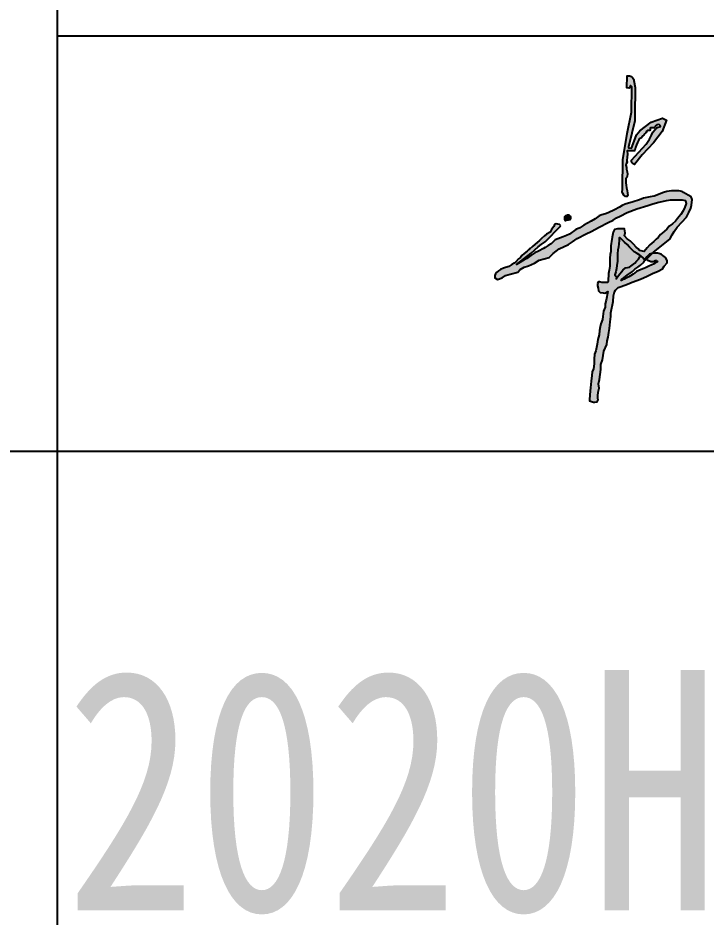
# Model space of a CAD drawing. Extents: x -266287 to 275962, y -324567 to 363765.
# Drawn here: x -78088 to -76086, y -313923 to -311307 of the extents above; entities that cross this region are included whole.
import ezdxf

# ---------------------------------------------------------------- set-up
doc = ezdxf.new("R2010")
doc.units = 0
doc.header["$LTSCALE"] = 1000
doc.linetypes.add('LENGSHUI', pattern=[22, 20, -1, 0, -1])
doc.layers.get('0').update_dxf_attribs({"linetype": 'CONTINUOUS'})
doc.layers.add('00签名', color=7, linetype='LENGSHUI')
doc.layers.add('PUB_TITLE', color=4, linetype='CONTINUOUS')
doc.styles.add('-黑体', font='simhei.ttf', dxfattribs={"width": 0.8})

msp = doc.modelspace()

# ---------------------------------------------------------------- hatches: boundary and pattern name
at = {"layer": '00签名', "linetype": 'Continuous'}
h = msp.add_hatch(color=256, dxfattribs=at)
edge = h.paths.add_edge_path()
edge.add_arc((-76313.39889, -311811.04456), 16.80529, 162.83120418, 244.10055383, ccw=False)
edge.add_line((-76329.45532, -311806.08385), (-76329.45532, -311772.14347))
edge.add_line((-76329.45532, -311772.14347), (-76328.93041, -311749.69107))
edge.add_line((-76328.93041, -311749.69107), (-76328.93041, -311719.4046))
edge.add_line((-76328.93041, -311719.4046), (-76315.87056, -311642.64814))
edge.add_line((-76315.87056, -311642.64814), (-76303.60593, -311580.65552))
edge.add_line((-76303.60593, -311580.65552), (-76302.41781, -311506.83769))
edge.add_line((-76302.41781, -311506.83769), (-76306.6328, -311502.62489))
edge.add_line((-76306.6328, -311502.62489), (-76309.79482, -311511.04913))
edge.add_line((-76309.79482, -311511.04913), (-76317.16869, -311509.99661))
edge.add_line((-76317.16869, -311509.99661), (-76316.11573, -311475.24441))
edge.add_arc((-76311.62801, -311490.16724), 15.58302, 4.5342285, 106.73751599, ccw=False)
edge.add_line((-76296.09376, -311488.93533), (-76292.93488, -311508.94273))
edge.add_line((-76292.93488, -311508.94273), (-76293.98784, -311588.97642))
edge.add_line((-76293.98784, -311588.97642), (-76293.98784, -311605.82626))
edge.add_line((-76293.98784, -311605.82626), (-76302.41781, -311641.62962))
edge.add_line((-76302.41781, -311641.62962), (-76311.90074, -311681.64714))
edge.add_line((-76311.90074, -311681.64714), (-76312.09562, -311684.16557))
edge.add_line((-76312.09562, -311684.16557), (-76303.12503, -311684.92301))
edge.add_line((-76303.12503, -311684.92301), (-76295.29854, -311664.80682))
edge.add_line((-76295.29854, -311664.80682), (-76288.51559, -311646.87046))
edge.add_line((-76288.51559, -311646.87046), (-76278.69634, -311634.47547))
edge.add_line((-76278.69634, -311634.47547), (-76245.62081, -311609.6855))
edge.add_line((-76245.62081, -311609.6855), (-76213.0639, -311598.32263))
edge.add_line((-76213.0639, -311598.32263), (-76201.69193, -311604.00406))
edge.add_line((-76201.69193, -311604.00406), (-76213.57938, -311636.54108))
edge.add_line((-76213.57938, -311636.54108), (-76239.41935, -311670.11158))
edge.add_line((-76239.41935, -311670.11158), (-76272.49488, -311705.23094))
edge.add_line((-76272.49488, -311705.23094), (-76294.71706, -311732.60326))
edge.add_arc((-76292.45665, -311721.69036), 11.14454, 172.35772452, 258.29772021, ccw=False)
edge.add_line((-76303.50221, -311720.20827), (-76260.60742, -311673.72604))
edge.add_line((-76260.60742, -311673.72604), (-76251.3068, -311658.74871))
edge.add_line((-76251.3068, -311658.74871), (-76245.10533, -311647.90258))
edge.add_line((-76245.10533, -311647.90258), (-76240.96893, -311639.12342))
edge.add_line((-76240.96893, -311639.12342), (-76234.25198, -311630.85965))
edge.add_line((-76234.25198, -311630.85965), (-76225.98231, -311624.66283))
edge.add_line((-76225.98231, -311624.66283), (-76219.11764, -311621.97306))
edge.add_line((-76219.11764, -311621.97306), (-76219.96944, -311619.68172))
edge.add_line((-76219.96944, -311619.68172), (-76221.74218, -311617.90848))
edge.add_line((-76221.74218, -311617.90848), (-76225.29082, -311616.8954))
edge.add_line((-76225.29082, -311616.8954), (-76229.09405, -311617.40262))
edge.add_line((-76229.09405, -311617.40262), (-76233.65478, -311620.18894))
edge.add_line((-76233.65478, -311620.18894), (-76234.67002, -311622.97526))
edge.add_line((-76234.67002, -311622.97526), (-76237.20341, -311626.26745))
edge.add_line((-76237.20341, -311626.26745), (-76241.00664, -311626.52038))
edge.add_line((-76241.00664, -311626.52038), (-76247.08867, -311626.52038))
edge.add_line((-76247.08867, -311626.52038), (-76248.86141, -311627.28053))
edge.add_line((-76248.86141, -311627.28053), (-76248.86141, -311629.81393))
edge.add_line((-76248.86141, -311629.81393), (-76248.60996, -311632.09303))
edge.add_line((-76248.60996, -311632.09303), (-76249.87666, -311634.37349))
edge.add_line((-76249.87666, -311634.37349), (-76253.17069, -311634.37349))
edge.add_line((-76253.17069, -311634.37349), (-76256.21328, -311634.11919))
edge.add_line((-76256.21328, -311634.11919), (-76258.49522, -311636.14536))
edge.add_line((-76258.49522, -311636.14536), (-76261.2832, -311640.70492))
edge.add_line((-76261.2832, -311640.70492), (-76262.5499, -311641.71801))
edge.add_line((-76262.5499, -311641.71801), (-76264.57724, -311643.49125))
edge.add_line((-76264.57724, -311643.49125), (-76267.11063, -311647.54359))
edge.add_line((-76267.11063, -311647.54359), (-76269.89862, -311649.82405))
edge.add_line((-76269.89862, -311649.82405), (-76272.43516, -311652.61037))
edge.add_line((-76272.43516, -311652.61037), (-76274.4625, -311654.88947))
edge.add_line((-76274.4625, -311654.88947), (-76279.52928, -311658.68888))
edge.add_line((-76279.52928, -311658.68888), (-76281.55977, -311661.22227))
edge.add_line((-76281.55977, -311661.22227), (-76284.8538, -311667.30078))
edge.add_line((-76284.8538, -311667.30078), (-76286.1205, -311669.32694))
edge.add_line((-76286.1205, -311669.32694), (-76289.16308, -311675.65974))
edge.add_line((-76289.16308, -311675.65974), (-76291.44188, -311683.25856))
edge.add_line((-76291.44188, -311683.25856), (-76292.71172, -311687.05797))
edge.add_line((-76292.71172, -311687.05797), (-76293.21777, -311691.1103))
edge.add_line((-76293.21777, -311691.1103), (-76294.22987, -311692.88354))
edge.add_line((-76294.22987, -311692.88354), (-76316.28232, -311693.3894))
edge.add_line((-76316.28232, -311693.3894), (-76315.00305, -311703.2306))
edge.add_line((-76315.00305, -311703.2306), (-76315.71969, -311711.48078))
edge.add_line((-76315.71969, -311711.48078), (-76316.43947, -311720.80796))
edge.add_line((-76316.43947, -311720.80796), (-76316.07801, -311725.82987))
edge.add_line((-76316.07801, -311725.82987), (-76318.59254, -311731.21078))
edge.add_line((-76318.59254, -311731.21078), (-76319.66751, -311734.79805))
edge.add_line((-76319.66751, -311734.79805), (-76317.87276, -311741.97259))
edge.add_line((-76317.87276, -311741.97259), (-76317.51444, -311746.2765))
edge.add_line((-76317.51444, -311746.2765), (-76316.7978, -311750.58177))
edge.add_line((-76316.7978, -311750.58177), (-76316.07801, -311754.16904))
edge.add_line((-76316.07801, -311754.16904), (-76315.00305, -311760.62559))
edge.add_line((-76315.00305, -311760.62559), (-76316.07801, -311766.72313))
edge.add_line((-76316.07801, -311766.72313), (-76317.15612, -311770.3104))
edge.add_line((-76317.15612, -311770.3104), (-76319.66751, -311774.97467))
edge.add_line((-76319.66751, -311774.97467), (-76319.66751, -311781.07222))
edge.add_line((-76319.66751, -311781.07222), (-76319.66751, -311786.45313))
edge.add_line((-76319.66751, -311786.45313), (-76318.59254, -311792.90967))
edge.add_line((-76318.59254, -311792.90967), (-76317.87276, -311800.80221))
edge.add_line((-76317.87276, -311800.80221), (-76315.71969, -311808.69339))
edge.add_line((-76315.71969, -311808.69339), (-76315.36137, -311816.58593))
edge.add_line((-76315.36137, -311816.58593), (-76313.56662, -311823.04248))
edge.add_line((-76313.56662, -311823.04248), (-76315.71969, -311825.91175))
edge.add_line((-76315.71969, -311825.91175), (-76320.73933, -311826.16196))
for points in [[(-76509.3324, -311911.20804), (-76512.529, -311907.21145), (-76522.9266, -311905.61363), (-76527.72307, -311907.21145), (-76529.32294, -311913.60544), (-76535.72242, -311922.39548), (-76539.72053, -311929.58906), (-76550.11498, -311935.98169), (-76556.51132, -311940.77651), (-76565.30904, -311947.96873), (-76571.70538, -311955.16231), (-76576.505, -311959.15754), (-76584.50121, -311965.55017), (-76590.09919, -311970.34634), (-76601.29514, -311979.93597), (-76598.39714, -311976.5214), (-76606.47822, -311985.49502), (-76615.45825, -311991.7775), (-76622.64352, -311998.05998), (-76626.23616, -312003.44497), (-76632.52249, -312007.93246), (-76639.70777, -312016.00858), (-76644.19621, -312019.59857), (-76651.38149, -312024.08606), (-76660.36151, -312029.47105), (-76675.62787, -312034.85603), (-76684.60789, -312038.44603), (-76689.99842, -312042.03602), (-76696.28475, -312047.41964), (-76698.97844, -312051.00963), (-76700.77319, -312056.39462), (-76700.77319, -312062.67711), (-76692.69211, -312067.16459), (-76679.2205, -312062.67711), (-76670.24048, -312055.49712), (-76656.76887, -312051.90713), (-76634.31724, -312046.52215), (-76627.13511, -312038.44603), (-76615.45825, -312032.16354), (-76602.88558, -312027.67605), (-76585.82448, -312019.59857), (-76571.45393, -312011.52245), (-76542.71911, -312003.44497), (-76531.04225, -311991.7775), (-76513.98115, -311978.31639), (-76486.14213, -311965.75142), (-76475.36421, -311957.67394), (-76460.9968, -311948.70033), (-76434.95253, -311934.34036), (-76420.58512, -311928.05788), (-76397.23455, -311915.49427), (-76371.19028, -311902.0318), (-76356.82287, -311894.85318), (-76346.9439, -311888.57069), (-76336.16598, -311883.18571), (-76315.51224, -311872.41573), (-76287.67322, -311861.64712), (-76255.34262, -311852.67214), (-76240.97521, -311847.28716), (-76223.91097, -311842.79967), (-76214.032, -311841.00467), (-76201.45933, -311837.41468), (-76189.78562, -311835.61969), (-76175.41821, -311835.61969), (-76155.66027, -311835.61969), (-76145.7813, -311837.41468), (-76143.98655, -311846.38966), (-76147.57919, -311857.15963), (-76152.96658, -311867.92825), (-76160.15185, -311878.69822), (-76169.13188, -311890.36569), (-76175.41821, -311897.54431), (-76183.49929, -311905.62179), (-76193.37826, -311912.80177), (-76200.56353, -311920.87925), (-76214.032, -311932.54537), (-76218.52358, -311937.03286), (-76225.70886, -311945.11034), (-76231.09624, -311950.49532), (-76238.28152, -311956.77645), (-76249.95524, -311966.64892), (-76258.03631, -311975.6239), (-76266.12054, -311986.39251), (-76279.57643, -311982.92491), (-76284.00515, -311978.05666), (-76289.76343, -311973.18842), (-76297.29131, -311965.22244), (-76307.03512, -311955.48595), (-76315.44938, -311948.84719), (-76323.42045, -311940.88122), (-76321.6477, -311931.58804), (-76323.42045, -311920.52298), (-76333.16426, -311920.08103), (-76344.23449, -311920.08103), (-76352.64874, -311921.85154), (-76356.63428, -311929.81752), (-76357.07746, -311934.24381), (-76359.29025, -311944.42225), (-76361.50618, -311956.81452), (-76362.8326, -311963.00998), (-76363.71897, -311970.09069), (-76363.71897, -311978.05666), (-76363.71897, -311986.46595), (-76365.49172, -311994.87523), (-76366.37809, -312005.49698), (-76365.9349, -312013.01964), (-76365.9349, -312020.98561), (-76366.37809, -312028.95295), (-76368.59088, -312040.4586), (-76369.92044, -312049.75314), (-76370.87282, -312072.48839), (-76373.26162, -312076.46186), (-76378.82817, -312076.46186), (-76389.96126, -312076.46186), (-76396.32303, -312074.07805), (-76399.50705, -312074.07805), (-76401.89272, -312079.64117), (-76401.89272, -312085.99981), (-76400.30228, -312093.15259), (-76399.50705, -312100.30538), (-76393.93737, -312105.07436), (-76385.98516, -312106.66402), (-76381.21383, -312107.45952), (-76371.67118, -312102.69055), (-76377.01456, -312128.0571), (-76380.1483, -312138.0846), (-76380.1483, -312148.11345), (-76385.16793, -312160.02298), (-76386.42206, -312175.06559), (-76387.67618, -312183.84067), (-76392.06718, -312197.00261), (-76394.57543, -312205.1508), (-76396.45818, -312216.43207), (-76396.84479, -312229.08815), (-76400.7989, -312241.73471), (-76403.17199, -312255.96277), (-76407.12609, -312274.93397), (-76411.08019, -312285.20896), (-76411.87227, -312299.43702), (-76411.87227, -312312.87501), (-76414.24536, -312327.10307), (-76417.41053, -312336.58799), (-76418.99154, -312346.86434), (-76420.57255, -312363.46397), (-76422.94564, -312382.43381), (-76423.73772, -312391.92009), (-76424.52665, -312404.56665), (-76425.31873, -312416.42314), (-76425.31873, -312421.16628), (-76419.78047, -312422.74642), (-76414.24536, -312424.32792), (-76410.29126, -312424.32792), (-76403.17199, -312423.53785), (-76400.00682, -312418.00464), (-76401.59097, -312414.05157), (-76401.59097, -312406.14815), (-76400.00682, -312395.08173), (-76396.84479, -312384.01531), (-76399.21788, -312371.36739), (-76396.05272, -312358.72083), (-76392.09861, -312329.47464), (-76392.09861, -312315.24658), (-76387.35243, -312301.80859), (-76383.39833, -312275.72404), (-76375.48698, -312256.7542), (-76373.90597, -312246.47785), (-76370.7408, -312235.41143), (-76369.15979, -312221.97344), (-76367.57878, -312210.11695), (-76365.20569, -312190.35568), (-76363.62468, -312175.33755), (-76363.62468, -312165.06256), (-76356.50541, -312131.86331), (-76355.71333, -312115.26368), (-76352.5513, -312103.40719), (-76349.38614, -312098.66541), (-76342.26687, -312090.76063), (-76333.56658, -312087.59899), (-76314.58501, -312081.27435), (-76301.13854, -312075.7425), (-76277.40764, -312066.25622), (-76257.63399, -312058.3528), (-76242.60651, -312050.44802), (-76225.20595, -312043.33331), (-76213.3405, -312036.21996), (-76207.80539, -312029.10525), (-76199.1051, -312018.83026), (-76199.1051, -312012.50698), (-76204.64022, -312003.81213), (-76212.54842, -311997.48749), (-76216.50567, -311994.32585), (-76227.57904, -311991.16421), (-76233.90623, -311991.16421), (-76240.23342, -311991.16421), (-76251.3068, -311994.32585), (-76258.42607, -312001.44056), (-76260.79916, -312004.6022), (-76262.38017, -312006.97377), (-76256.84506, -312010.92548), (-76251.3068, -312013.29705), (-76246.56062, -312015.66862), (-76237.86033, -312015.66862), (-76233.11415, -312012.50698), (-76230.74106, -312012.50698), (-76228.36797, -312014.08712), (-76227.57904, -312016.45869), (-76235.48724, -312020.4104), (-76239.44135, -312022.78197), (-76244.18753, -312025.15354), (-76252.88781, -312029.10525), (-76262.38017, -312033.84839), (-76267.12635, -312035.42989), (-76275.03455, -312038.59153), (-76282.15382, -312041.75317), (-76288.48102, -312044.12474), (-76298.76545, -312052.02816), (-76305.88472, -312056.7713), (-76310.62776, -312059.93294), (-76316.9581, -312063.09458), (-76323.28529, -312066.25622), (-76328.03147, -312067.83772), (-76333.56658, -312070.20929), (-76331.0992, -312066.75936), (-76325.34721, -312062.65263), (-76319.59521, -312057.72591), (-76316.30746, -312055.26323), (-76300.15159, -312043.87725), (-76293.14547, -312037.57708), (-76284.74065, -312031.97724), (-76277.03675, -312025.67708), (-76267.22693, -312017.27732), (-76264.42637, -312010.97715), (-76272.8312, -312001.17675), (-76279.13639, -311996.97619), (-76286.84343, -311992.07667), (-76295.24825, -311987.17578), (-76302.95215, -311979.47634), (-76309.25734, -311973.17618), (-76316.26346, -311966.1757), (-76323.96736, -311959.17521), (-76328.87069, -311954.27569), (-76335.87681, -311945.87457), (-76338.67737, -311945.87457), (-76338.67737, -311954.27569), (-76340.07922, -311963.37577), (-76341.47793, -311973.87514), (-76342.87978, -311980.87562), (-76343.58071, -311992.77563), (-76343.58071, -312004.67699), (-76344.28164, -312014.47739), (-76346.38127, -312026.3774), (-76347.0822, -312035.47748), (-76349.18497, -312045.27789), (-76350.58683, -312050.87773), (-76351.28461, -312053.67765), (-76347.78312, -312059.27749), (-76347.0822, -312062.77773), (-76347.78312, -312065.57765), (-76341.47793, -312055.77861), (-76328.16977, -312040.37701), (-76321.1668, -312033.37788), (-76309.25734, -312031.97724), (-76293.8464, -312020.07724), (-76288.94306, -312013.77707), (-76283.3388, -312008.17723), (-76279.13639, -312001.87707), (-76277.03675, -311999.07579), (-76262.32359, -312011.67611), (-76239.20875, -311987.8761), (-76191.72181, -311950.58099), (-76184.77541, -311937.69374), (-76178.8254, -311927.77911), (-76169.89567, -311914.89186), (-76156.99926, -311901.01192), (-76143.10961, -311886.14065), (-76136.16636, -311872.26071), (-76130.2132, -311860.36479), (-76128.22986, -311851.44148), (-76126.24652, -311834.58892), (-76129.2231, -311826.65695), (-76138.14969, -311821.70031), (-76152.03934, -311814.76102), (-76156.00602, -311811.78568), (-76165.92899, -311809.80303), (-76186.76189, -311809.80303), (-76200.6484, -311811.78568), (-76210.57137, -311814.76102), (-76237.35429, -311824.67429), (-76249.2606, -311826.65695), (-76268.10702, -311830.62225), (-76280.01333, -311835.58025), (-76298.86289, -311841.52821), (-76321.67913, -311848.4675), (-76330.60572, -311852.43281), (-76338.54222, -311857.39081), (-76352.43186, -311865.32142), (-76371.28143, -311873.25204), (-76379.21792, -311876.22738), (-76389.13775, -311879.20136), (-76397.07424, -311882.17534), (-76408.97741, -311891.09729), (-76420.88372, -311898.03794), (-76430.80355, -311903.9859), (-76441.71663, -311909.93386), (-76453.61979, -311916.87451), (-76465.52611, -311921.83115), (-76483.38243, -311935.71109), (-76492.30902, -311939.67639), (-76502.23199, -311943.6417), (-76525.04823, -311952.56365), (-76536.9514, -311963.4696), (-76545.88113, -311968.42624), (-76554.80772, -311974.37556), (-76559.77078, -311977.34954), (-76573.65729, -311985.28016), (-76584.57036, -311990.2368), (-76596.47353, -311998.16877), (-76607.3866, -312006.09939), (-76615.32309, -312010.0647), (-76628.2195, -312017.99667), (-76638.13933, -312023.94464), (-76595.48343, -311991.22812), (-76574.65053, -311972.39155), (-76565.72079, -311965.45226), (-76554.80772, -311957.52164)], [(-76497.37895, -311892.53872), (-76497.37895, -311888.45375), (-76497.69326, -311884.36877), (-76493.91832, -311881.54166), (-76489.20357, -311879.34143), (-76485.74609, -311879.34143), (-76481.65683, -311883.11228), (-76480.39956, -311885.94075), (-76480.39956, -311889.7116), (-76482.28546, -311893.79522), (-76487.31767, -311895.05308), (-76490.77515, -311895.05308), (-76495.17873, -311897.25195)]]:
    msp.add_hatch(color=256, dxfattribs=at).paths.add_polyline_path(points)

# ---------------------------------------------------------------- linework, layer by layer
msp.add_lwpolyline([(-76320.73933, -311826.16196, -0.3702552711), (-76329.45532, -311806.08385), (-76329.45532, -311772.14347), (-76328.93041, -311749.69107), (-76328.93041, -311719.4046), (-76315.87056, -311642.64814), (-76303.60593, -311580.65552), (-76302.41781, -311506.83769), (-76306.6328, -311502.62489), (-76309.79482, -311511.04913), (-76317.16869, -311509.99661), (-76316.11573, -311475.24441, -0.4780648024), (-76296.09376, -311488.93533), (-76292.93488, -311508.94273), (-76293.98784, -311588.97642), (-76293.98784, -311605.82626), (-76302.41781, -311641.62962), (-76311.90074, -311681.64714), (-76312.09562, -311684.16557), (-76303.12503, -311684.92301), (-76295.29854, -311664.80682), (-76288.51559, -311646.87046), (-76278.69634, -311634.47547), (-76245.62081, -311609.6855), (-76213.0639, -311598.32263), (-76201.69193, -311604.00406), (-76213.57938, -311636.54108), (-76239.41935, -311670.11158), (-76272.49488, -311705.23094), (-76294.71706, -311732.60326, -0.3936080635), (-76303.50221, -311720.20827), (-76260.60742, -311673.72604), (-76251.3068, -311658.74871), (-76245.10533, -311647.90258), (-76240.96893, -311639.12342), (-76234.25198, -311630.85965), (-76225.98231, -311624.66283), (-76219.11764, -311621.97306), (-76219.96944, -311619.68172), (-76221.74218, -311617.90848), (-76225.29082, -311616.8954), (-76229.09405, -311617.40262), (-76233.65478, -311620.18894), (-76234.67002, -311622.97526), (-76237.20341, -311626.26745), (-76241.00664, -311626.52038), (-76247.08867, -311626.52038), (-76248.86141, -311627.28053), (-76248.86141, -311629.81393), (-76248.60996, -311632.09303), (-76249.87666, -311634.37349), (-76253.17069, -311634.37349), (-76256.21328, -311634.11919), (-76258.49522, -311636.14536), (-76261.2832, -311640.70492), (-76262.5499, -311641.71801), (-76264.57724, -311643.49125), (-76267.11063, -311647.54359), (-76269.89862, -311649.82405), (-76272.43516, -311652.61037), (-76274.4625, -311654.88947), (-76279.52928, -311658.68888), (-76281.55977, -311661.22227), (-76284.8538, -311667.30078), (-76286.1205, -311669.32694), (-76289.16308, -311675.65974), (-76291.44188, -311683.25856), (-76292.71172, -311687.05797), (-76293.21777, -311691.1103), (-76294.22987, -311692.88354), (-76316.28232, -311693.3894), (-76315.00305, -311703.2306), (-76315.71969, -311711.48078), (-76316.43947, -311720.80796), (-76316.07801, -311725.82987), (-76318.59254, -311731.21078), (-76319.66751, -311734.79805), (-76317.87276, -311741.97259), (-76317.51444, -311746.2765), (-76316.7978, -311750.58177), (-76316.07801, -311754.16904), (-76315.00305, -311760.62559), (-76316.07801, -311766.72313), (-76317.15612, -311770.3104), (-76319.66751, -311774.97467), (-76319.66751, -311781.07222), (-76319.66751, -311786.45313), (-76318.59254, -311792.90967), (-76317.87276, -311800.80221), (-76315.71969, -311808.69339), (-76315.36137, -311816.58593), (-76313.56662, -311823.04248), (-76315.71969, -311825.91175)], format="xyb", close=True, dxfattribs=at)
for points in [[(-76509.3324, -311911.20804), (-76512.529, -311907.21145), (-76522.9266, -311905.61363), (-76527.72307, -311907.21145), (-76529.32294, -311913.60544), (-76535.72242, -311922.39548), (-76539.72053, -311929.58906), (-76550.11498, -311935.98169), (-76556.51132, -311940.77651), (-76565.30904, -311947.96873), (-76571.70538, -311955.16231), (-76576.505, -311959.15754), (-76584.50121, -311965.55017), (-76590.09919, -311970.34634), (-76601.29514, -311979.93597), (-76598.39714, -311976.5214), (-76606.47822, -311985.49502), (-76615.45825, -311991.7775), (-76622.64352, -311998.05998), (-76626.23616, -312003.44497), (-76632.52249, -312007.93246), (-76639.70777, -312016.00858), (-76644.19621, -312019.59857), (-76651.38149, -312024.08606), (-76660.36151, -312029.47105), (-76675.62787, -312034.85603), (-76684.60789, -312038.44603), (-76689.99842, -312042.03602), (-76696.28475, -312047.41964), (-76698.97844, -312051.00963), (-76700.77319, -312056.39462), (-76700.77319, -312062.67711), (-76692.69211, -312067.16459), (-76679.2205, -312062.67711), (-76670.24048, -312055.49712), (-76656.76887, -312051.90713), (-76634.31724, -312046.52215), (-76627.13511, -312038.44603), (-76615.45825, -312032.16354), (-76602.88558, -312027.67605), (-76585.82448, -312019.59857), (-76571.45393, -312011.52245), (-76542.71911, -312003.44497), (-76531.04225, -311991.7775), (-76513.98115, -311978.31639), (-76486.14213, -311965.75142), (-76475.36421, -311957.67394), (-76460.9968, -311948.70033), (-76434.95253, -311934.34036), (-76420.58512, -311928.05788), (-76397.23455, -311915.49427), (-76371.19028, -311902.0318), (-76356.82287, -311894.85318), (-76346.9439, -311888.57069), (-76336.16598, -311883.18571), (-76315.51224, -311872.41573), (-76287.67322, -311861.64712), (-76255.34262, -311852.67214), (-76240.97521, -311847.28716), (-76223.91097, -311842.79967), (-76214.032, -311841.00467), (-76201.45933, -311837.41468), (-76189.78562, -311835.61969), (-76175.41821, -311835.61969), (-76155.66027, -311835.61969), (-76145.7813, -311837.41468), (-76143.98655, -311846.38966), (-76147.57919, -311857.15963), (-76152.96658, -311867.92825), (-76160.15185, -311878.69822), (-76169.13188, -311890.36569), (-76175.41821, -311897.54431), (-76183.49929, -311905.62179), (-76193.37826, -311912.80177), (-76200.56353, -311920.87925), (-76214.032, -311932.54537), (-76218.52358, -311937.03286), (-76225.70886, -311945.11034), (-76231.09624, -311950.49532), (-76238.28152, -311956.77645), (-76249.95524, -311966.64892), (-76258.03631, -311975.6239), (-76266.12054, -311986.39251), (-76279.57643, -311982.92491), (-76284.00515, -311978.05666), (-76289.76343, -311973.18842), (-76297.29131, -311965.22244), (-76307.03512, -311955.48595), (-76315.44938, -311948.84719), (-76323.42045, -311940.88122), (-76321.6477, -311931.58804), (-76323.42045, -311920.52298), (-76333.16426, -311920.08103), (-76344.23449, -311920.08103), (-76352.64874, -311921.85154), (-76356.63428, -311929.81752), (-76357.07746, -311934.24381), (-76359.29025, -311944.42225), (-76361.50618, -311956.81452), (-76362.8326, -311963.00998), (-76363.71897, -311970.09069), (-76363.71897, -311978.05666), (-76363.71897, -311986.46595), (-76365.49172, -311994.87523), (-76366.37809, -312005.49698), (-76365.9349, -312013.01964), (-76365.9349, -312020.98561), (-76366.37809, -312028.95295), (-76368.59088, -312040.4586), (-76369.92044, -312049.75314), (-76370.87282, -312072.48839), (-76373.26162, -312076.46186), (-76378.82817, -312076.46186), (-76389.96126, -312076.46186), (-76396.32303, -312074.07805), (-76399.50705, -312074.07805), (-76401.89272, -312079.64117), (-76401.89272, -312085.99981), (-76400.30228, -312093.15259), (-76399.50705, -312100.30538), (-76393.93737, -312105.07436), (-76385.98516, -312106.66402), (-76381.21383, -312107.45952), (-76371.67118, -312102.69055), (-76377.01456, -312128.0571), (-76380.1483, -312138.0846), (-76380.1483, -312148.11345), (-76385.16793, -312160.02298), (-76386.42206, -312175.06559), (-76387.67618, -312183.84067), (-76392.06718, -312197.00261), (-76394.57543, -312205.1508), (-76396.45818, -312216.43207), (-76396.84479, -312229.08815), (-76400.7989, -312241.73471), (-76403.17199, -312255.96277), (-76407.12609, -312274.93397), (-76411.08019, -312285.20896), (-76411.87227, -312299.43702), (-76411.87227, -312312.87501), (-76414.24536, -312327.10307), (-76417.41053, -312336.58799), (-76418.99154, -312346.86434), (-76420.57255, -312363.46397), (-76422.94564, -312382.43381), (-76423.73772, -312391.92009), (-76424.52665, -312404.56665), (-76425.31873, -312416.42314), (-76425.31873, -312421.16628), (-76419.78047, -312422.74642), (-76414.24536, -312424.32792), (-76410.29126, -312424.32792), (-76403.17199, -312423.53785), (-76400.00682, -312418.00464), (-76401.59097, -312414.05157), (-76401.59097, -312406.14815), (-76400.00682, -312395.08173), (-76396.84479, -312384.01531), (-76399.21788, -312371.36739), (-76396.05272, -312358.72083), (-76392.09861, -312329.47464), (-76392.09861, -312315.24658), (-76387.35243, -312301.80859), (-76383.39833, -312275.72404), (-76375.48698, -312256.7542), (-76373.90597, -312246.47785), (-76370.7408, -312235.41143), (-76369.15979, -312221.97344), (-76367.57878, -312210.11695), (-76365.20569, -312190.35568), (-76363.62468, -312175.33755), (-76363.62468, -312165.06256), (-76356.50541, -312131.86331), (-76355.71333, -312115.26368), (-76352.5513, -312103.40719), (-76349.38614, -312098.66541), (-76342.26687, -312090.76063), (-76333.56658, -312087.59899), (-76314.58501, -312081.27435), (-76301.13854, -312075.7425), (-76277.40764, -312066.25622), (-76257.63399, -312058.3528), (-76242.60651, -312050.44802), (-76225.20595, -312043.33331), (-76213.3405, -312036.21996), (-76207.80539, -312029.10525), (-76199.1051, -312018.83026), (-76199.1051, -312012.50698), (-76204.64022, -312003.81213), (-76212.54842, -311997.48749), (-76216.50567, -311994.32585), (-76227.57904, -311991.16421), (-76233.90623, -311991.16421), (-76240.23342, -311991.16421), (-76251.3068, -311994.32585), (-76258.42607, -312001.44056), (-76260.79916, -312004.6022), (-76262.38017, -312006.97377), (-76256.84506, -312010.92548), (-76251.3068, -312013.29705), (-76246.56062, -312015.66862), (-76237.86033, -312015.66862), (-76233.11415, -312012.50698), (-76230.74106, -312012.50698), (-76228.36797, -312014.08712), (-76227.57904, -312016.45869), (-76235.48724, -312020.4104), (-76239.44135, -312022.78197), (-76244.18753, -312025.15354), (-76252.88781, -312029.10525), (-76262.38017, -312033.84839), (-76267.12635, -312035.42989), (-76275.03455, -312038.59153), (-76282.15382, -312041.75317), (-76288.48102, -312044.12474), (-76298.76545, -312052.02816), (-76305.88472, -312056.7713), (-76310.62776, -312059.93294), (-76316.9581, -312063.09458), (-76323.28529, -312066.25622), (-76328.03147, -312067.83772), (-76333.56658, -312070.20929), (-76331.0992, -312066.75936), (-76325.34721, -312062.65263), (-76319.59521, -312057.72591), (-76316.30746, -312055.26323), (-76300.15159, -312043.87725), (-76293.14547, -312037.57708), (-76284.74065, -312031.97724), (-76277.03675, -312025.67708), (-76267.22693, -312017.27732), (-76264.42637, -312010.97715), (-76272.8312, -312001.17675), (-76279.13639, -311996.97619), (-76286.84343, -311992.07667), (-76295.24825, -311987.17578), (-76302.95215, -311979.47634), (-76309.25734, -311973.17618), (-76316.26346, -311966.1757), (-76323.96736, -311959.17521), (-76328.87069, -311954.27569), (-76335.87681, -311945.87457), (-76338.67737, -311945.87457), (-76338.67737, -311954.27569), (-76340.07922, -311963.37577), (-76341.47793, -311973.87514), (-76342.87978, -311980.87562), (-76343.58071, -311992.77563), (-76343.58071, -312004.67699), (-76344.28164, -312014.47739), (-76346.38127, -312026.3774), (-76347.0822, -312035.47748), (-76349.18497, -312045.27789), (-76350.58683, -312050.87773), (-76351.28461, -312053.67765), (-76347.78312, -312059.27749), (-76347.0822, -312062.77773), (-76347.78312, -312065.57765), (-76341.47793, -312055.77861), (-76328.16977, -312040.37701), (-76321.1668, -312033.37788), (-76309.25734, -312031.97724), (-76293.8464, -312020.07724), (-76288.94306, -312013.77707), (-76283.3388, -312008.17723), (-76279.13639, -312001.87707), (-76277.03675, -311999.07579), (-76262.32359, -312011.67611), (-76239.20875, -311987.8761), (-76191.72181, -311950.58099), (-76184.77541, -311937.69374), (-76178.8254, -311927.77911), (-76169.89567, -311914.89186), (-76156.99926, -311901.01192), (-76143.10961, -311886.14065), (-76136.16636, -311872.26071), (-76130.2132, -311860.36479), (-76128.22986, -311851.44148), (-76126.24652, -311834.58892), (-76129.2231, -311826.65695), (-76138.14969, -311821.70031), (-76152.03934, -311814.76102), (-76156.00602, -311811.78568), (-76165.92899, -311809.80303), (-76186.76189, -311809.80303), (-76200.6484, -311811.78568), (-76210.57137, -311814.76102), (-76237.35429, -311824.67429), (-76249.2606, -311826.65695), (-76268.10702, -311830.62225), (-76280.01333, -311835.58025), (-76298.86289, -311841.52821), (-76321.67913, -311848.4675), (-76330.60572, -311852.43281), (-76338.54222, -311857.39081), (-76352.43186, -311865.32142), (-76371.28143, -311873.25204), (-76379.21792, -311876.22738), (-76389.13775, -311879.20136), (-76397.07424, -311882.17534), (-76408.97741, -311891.09729), (-76420.88372, -311898.03794), (-76430.80355, -311903.9859), (-76441.71663, -311909.93386), (-76453.61979, -311916.87451), (-76465.52611, -311921.83115), (-76483.38243, -311935.71109), (-76492.30902, -311939.67639), (-76502.23199, -311943.6417), (-76525.04823, -311952.56365), (-76536.9514, -311963.4696), (-76545.88113, -311968.42624), (-76554.80772, -311974.37556), (-76559.77078, -311977.34954), (-76573.65729, -311985.28016), (-76584.57036, -311990.2368), (-76596.47353, -311998.16877), (-76607.3866, -312006.09939), (-76615.32309, -312010.0647), (-76628.2195, -312017.99667), (-76638.13933, -312023.94464), (-76595.48343, -311991.22812), (-76574.65053, -311972.39155), (-76565.72079, -311965.45226), (-76554.80772, -311957.52164)], [(-76497.37895, -311892.53872), (-76497.37895, -311888.45375), (-76497.69326, -311884.36877), (-76493.91832, -311881.54166), (-76489.20357, -311879.34143), (-76485.74609, -311879.34143), (-76481.65683, -311883.11228), (-76480.39956, -311885.94075), (-76480.39956, -311889.7116), (-76482.28546, -311893.79522), (-76487.31767, -311895.05308), (-76490.77515, -311895.05308), (-76495.17873, -311897.25195)]]:
    msp.add_lwpolyline(points, close=True, dxfattribs=at)
at = {"layer": 'PUB_TITLE'}
for p, q in [((-77974.04313, -296998.43049), (-77974.04313, -322566.69496)), ((-77974.04313, -311358.80748), (-73764.58828, -311358.80748)), ((-82183.49798, -312566.69496), (-73764.58828, -312566.69496))]:
    msp.add_line(p, q, dxfattribs=at)

# ---------------------------------------------------------------- texts
at = {"style": '-黑体', "width": 0.8}
msp.add_text('2020HF-164', height=700, dxfattribs=at).set_placement((-77950.32454, -313903.85902, -0.28634))

doc.saveas('drawing.dxf')
